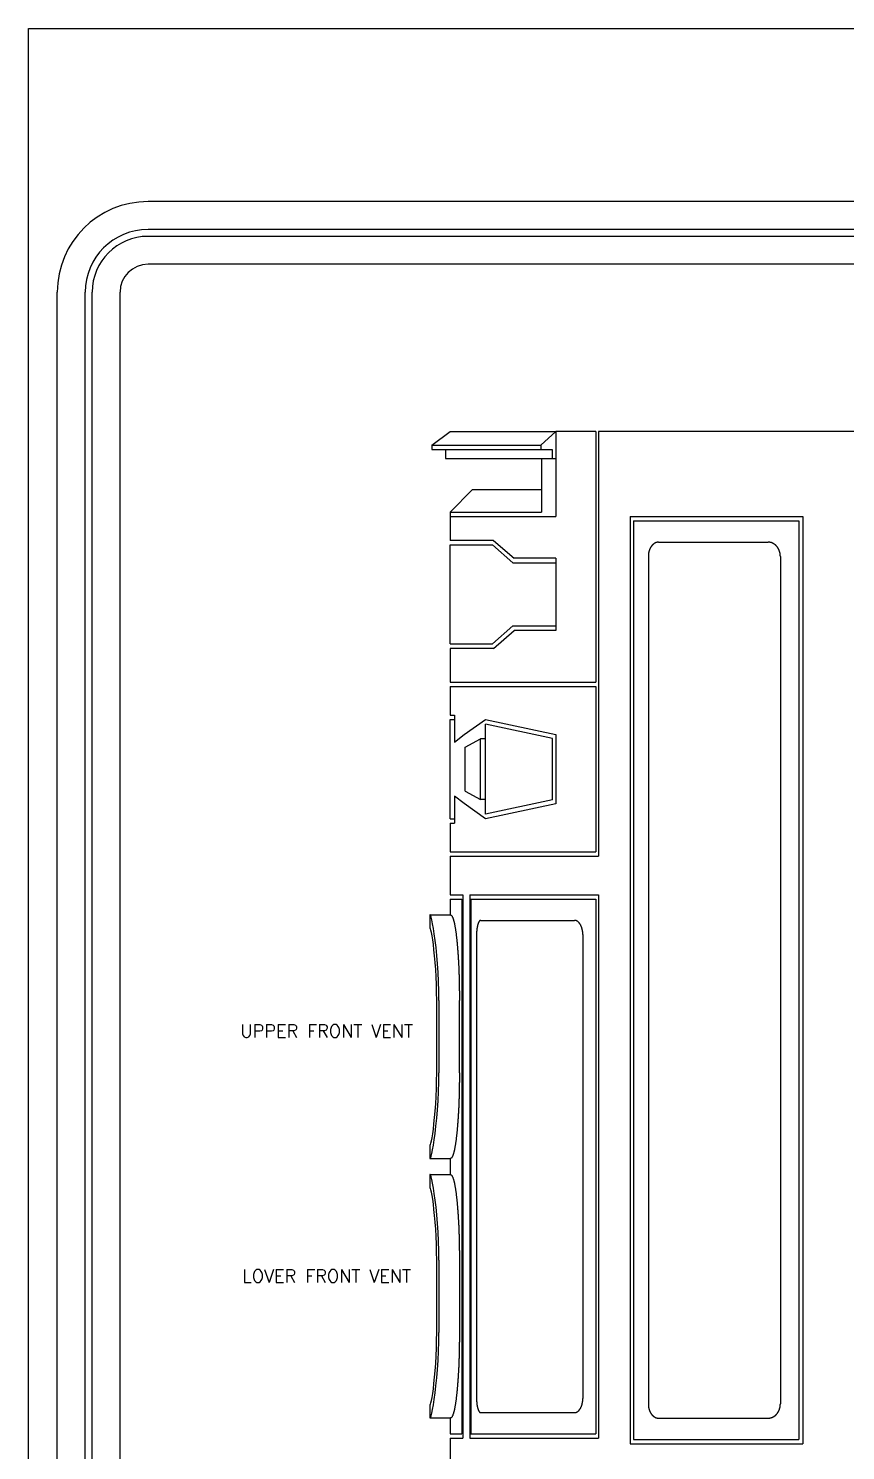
# Model space of a CAD drawing. Extents: x 0 to 54.4, y 0 to 35.2.
# Drawn here: x 0 to 11.33, y 15.48 to 35.2 of the extents above; entities that cross this region are included whole.
import ezdxf
from ezdxf.enums import TextEntityAlignment as Align

# ---------------------------------------------------------------- set-up
doc = ezdxf.new("R2010")
doc.units = 0
doc.layers.get('0').update_dxf_attribs({"linetype": 'CONTINUOUS'})
for name, color, linetype in [('BODY', 7, 'CONTINUOUS'), ('BODY_PANELS', 2, 'CONTINUOUS'), ('FORM', 5, 'CONTINUOUS')]:
    doc.layers.add(name, color=color, linetype=linetype)
doc.styles.get("Standard").update_dxf_attribs({"font": 'simplex.shx'})

msp = doc.modelspace()

# ---------------------------------------------------------------- linework, layer by layer
for p, q in [((0, 0), (0, 35.2)), ((0, 35.2), (54.4, 35.2))]:
    msp.add_line(p, q)
at = {"layer": 'BODY'}
for p, q in [((7.865, 29.612), (7.311, 29.612)), ((7.311, 29.612), (7.311, 28.431)), ((7.865, 29.612), (7.865, 26.136)), ((24.017, 29.612), (7.903, 29.612)), ((7.903, 29.612), (7.903, 23.724)), ((5.843, 28.431), (5.843, 28.102)), ((5.843, 28.431), (7.311, 28.431)), ((8.342, 28.431), (8.342, 15.577)), ((8.342, 28.431), (10.733, 28.431)), ((10.733, 28.431), (10.733, 15.577)), ((6.445, 28.102), (5.843, 28.102)), ((6.445, 28.102), (6.731, 27.853)), ((7.311, 27.853), (6.731, 27.853)), ((7.311, 27.853), (7.311, 26.853)), ((6.445, 26.604), (6.731, 26.853)), ((7.311, 26.853), (6.731, 26.853)), ((6.445, 26.604), (5.843, 26.604)), ((5.843, 26.604), (5.843, 26.136)), ((5.843, 26.136), (7.865, 26.136)), ((5.843, 26.076), (7.865, 26.076)), ((5.843, 26.076), (5.843, 25.679)), ((7.865, 26.076), (7.865, 23.784)), ((5.843, 25.679), (5.905, 25.679)), ((5.905, 25.679), (5.905, 25.303)), ((6.04, 25.408), (6.337, 25.617)), ((6.337, 25.617), (7.311, 25.41)), ((5.905, 25.303), (6.04, 25.408)), ((7.311, 25.41), (7.311, 24.45)), ((5.905, 24.556), (5.905, 24.181)), ((6.04, 24.452), (5.905, 24.556)), ((6.337, 24.242), (6.04, 24.452)), ((7.311, 24.45), (6.337, 24.242)), ((5.843, 24.181), (5.905, 24.181)), ((5.843, 24.181), (5.843, 23.784)), ((5.843, 23.784), (7.865, 23.784)), ((5.843, 23.724), (7.903, 23.724)), ((5.843, 23.724), (5.843, 23.187)), ((5.843, 23.187), (6.021, 23.187)), ((6.021, 23.187), (6.021, 15.653)), ((6.118, 23.187), (7.903, 23.187)), ((6.118, 23.187), (6.118, 15.653)), ((7.903, 23.187), (7.903, 15.653)), ((5.843, 15.653), (6.021, 15.653)), ((5.843, 15.653), (5.843, 15.147)), ((6.118, 15.653), (7.903, 15.653)), ((8.342, 15.577), (10.733, 15.577))]:
    msp.add_line(p, q, dxfattribs=at)
at = {"layer": 'BODY_PANELS'}
for p, q in [((5.593, 29.424), (5.843, 29.612)), ((5.843, 29.612), (7.311, 29.612)), ((7.1, 29.424), (7.309, 29.612)), ((5.593, 29.424), (5.593, 29.362)), ((5.593, 29.424), (7.1, 29.424)), ((7.1, 29.424), (7.1, 29.362)), ((5.593, 29.362), (7.257, 29.362)), ((5.781, 29.362), (5.781, 29.237)), ((5.781, 29.237), (7.309, 29.237)), ((7.112, 29.237), (7.112, 28.493)), ((7.257, 29.362), (7.257, 29.237)), ((7.309, 29.237), (7.309, 28.431)), ((5.843, 28.493), (6.156, 28.806)), ((6.156, 28.806), (7.112, 28.806)), ((5.843, 28.493), (5.843, 28.431)), ((5.843, 28.493), (7.112, 28.493)), ((5.843, 28.431), (7.309, 28.431)), ((8.384, 28.371), (8.384, 15.637)), ((8.384, 28.371), (10.68, 28.371)), ((10.68, 28.371), (10.68, 15.637)), ((5.843, 26.666), (5.843, 28.041)), ((5.843, 28.041), (6.434, 28.041)), ((6.434, 28.041), (6.716, 27.791)), ((8.735, 28.077), (10.251, 28.077)), ((8.592, 27.88), (8.592, 16.128)), ((10.422, 27.88), (10.422, 16.128)), ((6.716, 27.791), (7.311, 27.791)), ((6.434, 26.666), (6.716, 26.916)), ((6.716, 26.916), (7.311, 26.916)), ((5.843, 26.666), (6.434, 26.666)), ((5.843, 24.242), (5.843, 25.617)), ((5.843, 25.617), (5.905, 25.617)), ((6.335, 24.305), (6.335, 25.555)), ((7.262, 25.356), (6.335, 25.555)), ((6.053, 25.233), (6.264, 25.349)), ((6.264, 24.511), (6.264, 25.349)), ((6.335, 25.349), (6.264, 25.349)), ((7.262, 24.504), (7.262, 25.356)), ((6.053, 24.626), (6.053, 25.233)), ((6.053, 24.626), (6.264, 24.511)), ((6.335, 24.511), (6.264, 24.511)), ((7.262, 24.504), (6.335, 24.305)), ((5.843, 24.242), (5.905, 24.242)), ((5.843, 23.127), (5.843, 22.908)), ((5.843, 23.127), (6.009, 23.127)), ((6.009, 23.127), (6.009, 15.713)), ((6.133, 23.127), (6.133, 15.713)), ((6.133, 23.127), (7.866, 23.127)), ((7.866, 23.127), (7.866, 15.713)), ((5.564, 22.908), (5.85, 22.908)), ((5.569, 22.908), (5.564, 22.908)), ((5.564, 22.908), (5.564, 22.72)), ((5.575, 22.9), (5.569, 22.908)), ((5.582, 22.877), (5.575, 22.9)), ((5.591, 22.839), (5.582, 22.877)), ((5.843, 22.908), (5.85, 22.908)), ((5.569, 22.72), (5.564, 22.72)), ((5.574, 22.714), (5.569, 22.72)), ((5.579, 22.695), (5.574, 22.714)), ((5.586, 22.663), (5.579, 22.695)), ((5.602, 22.787), (5.591, 22.839)), ((5.613, 22.722), (5.602, 22.787)), ((5.625, 22.645), (5.613, 22.722)), ((6.269, 22.833), (7.567, 22.833)), ((5.594, 22.62), (5.586, 22.663)), ((5.603, 22.565), (5.594, 22.62)), ((5.612, 22.5), (5.603, 22.565)), ((5.621, 22.425), (5.612, 22.5)), ((5.637, 22.555), (5.625, 22.645)), ((5.649, 22.456), (5.637, 22.555)), ((6.211, 22.636), (6.211, 16.204)), ((7.684, 22.636), (7.684, 16.204)), ((5.63, 22.341), (5.621, 22.425)), ((5.638, 22.25), (5.63, 22.341)), ((5.66, 22.348), (5.649, 22.456)), ((5.669, 22.232), (5.66, 22.348)), ((5.645, 22.152), (5.638, 22.25)), ((5.651, 22.049), (5.645, 22.152)), ((5.677, 22.11), (5.669, 22.232)), ((5.683, 21.983), (5.677, 22.11)), ((5.655, 21.942), (5.651, 22.049)), ((5.658, 21.832), (5.655, 21.942)), ((5.687, 21.852), (5.683, 21.983)), ((5.659, 21.72), (5.658, 21.832)), ((5.659, 20.72), (5.659, 21.72)), ((5.688, 21.72), (5.687, 21.852)), ((5.688, 21.72), (5.688, 20.72)), ((5.973, 20.721), (5.973, 21.72)), ((5.658, 20.61), (5.659, 20.72)), ((5.687, 20.589), (5.688, 20.72)), ((5.655, 20.501), (5.658, 20.61)), ((5.683, 20.459), (5.687, 20.589)), ((5.645, 20.288), (5.651, 20.393)), ((5.651, 20.393), (5.655, 20.501)), ((5.669, 20.206), (5.677, 20.33)), ((5.677, 20.33), (5.683, 20.459)), ((5.63, 20.098), (5.638, 20.189)), ((5.638, 20.189), (5.645, 20.288)), ((5.659, 20.089), (5.669, 20.206)), ((5.603, 19.874), (5.612, 19.938)), ((5.612, 19.938), (5.621, 20.013)), ((5.621, 20.013), (5.63, 20.098)), ((5.637, 19.88), (5.648, 19.98)), ((5.648, 19.98), (5.659, 20.089)), ((5.564, 19.72), (5.564, 19.533)), ((5.564, 19.72), (5.569, 19.72)), ((5.569, 19.72), (5.574, 19.727)), ((5.574, 19.727), (5.579, 19.745)), ((5.579, 19.745), (5.586, 19.776)), ((5.586, 19.776), (5.594, 19.819)), ((5.594, 19.819), (5.603, 19.874)), ((5.613, 19.714), (5.624, 19.791)), ((5.624, 19.791), (5.637, 19.88)), ((5.564, 19.533), (5.85, 19.533)), ((5.564, 19.533), (5.569, 19.533)), ((5.569, 19.533), (5.575, 19.54)), ((5.575, 19.54), (5.582, 19.563)), ((5.582, 19.563), (5.591, 19.599)), ((5.591, 19.599), (5.601, 19.65)), ((5.601, 19.65), (5.613, 19.714)), ((5.843, 19.533), (5.843, 19.308)), ((5.843, 19.533), (5.85, 19.533)), ((5.564, 19.308), (5.85, 19.308)), ((5.569, 19.308), (5.564, 19.308)), ((5.564, 19.308), (5.564, 19.12)), ((5.575, 19.3), (5.569, 19.308)), ((5.582, 19.277), (5.575, 19.3)), ((5.591, 19.239), (5.582, 19.277)), ((5.602, 19.187), (5.591, 19.239)), ((5.613, 19.122), (5.602, 19.187)), ((5.843, 19.308), (5.85, 19.308)), ((5.569, 19.12), (5.564, 19.12)), ((5.574, 19.114), (5.569, 19.12)), ((5.579, 19.095), (5.574, 19.114)), ((5.586, 19.063), (5.579, 19.095)), ((5.594, 19.02), (5.586, 19.063)), ((5.603, 18.965), (5.594, 19.02)), ((5.612, 18.9), (5.603, 18.965)), ((5.625, 19.045), (5.613, 19.122)), ((5.637, 18.955), (5.625, 19.045)), ((5.649, 18.856), (5.637, 18.955)), ((5.621, 18.825), (5.612, 18.9)), ((5.63, 18.741), (5.621, 18.825)), ((5.638, 18.65), (5.63, 18.741)), ((5.66, 18.748), (5.649, 18.856)), ((5.669, 18.632), (5.66, 18.748)), ((5.645, 18.552), (5.638, 18.65)), ((5.651, 18.449), (5.645, 18.552)), ((5.677, 18.51), (5.669, 18.632)), ((5.655, 18.342), (5.651, 18.449)), ((5.658, 18.232), (5.655, 18.342)), ((5.683, 18.383), (5.677, 18.51)), ((5.687, 18.252), (5.683, 18.383)), ((5.659, 18.12), (5.658, 18.232)), ((5.688, 18.12), (5.687, 18.252)), ((5.659, 17.12), (5.659, 18.12)), ((5.688, 18.12), (5.688, 17.12)), ((5.973, 18.12), (5.973, 17.121)), ((5.655, 16.901), (5.658, 17.01)), ((5.658, 17.01), (5.659, 17.12)), ((5.683, 16.859), (5.687, 16.989)), ((5.687, 16.989), (5.688, 17.12)), ((5.645, 16.688), (5.651, 16.793)), ((5.651, 16.793), (5.655, 16.901)), ((5.677, 16.73), (5.683, 16.859)), ((5.63, 16.498), (5.638, 16.589)), ((5.638, 16.589), (5.645, 16.688)), ((5.659, 16.489), (5.669, 16.606)), ((5.669, 16.606), (5.677, 16.73)), ((5.612, 16.338), (5.621, 16.413)), ((5.621, 16.413), (5.63, 16.498)), ((5.637, 16.28), (5.648, 16.38)), ((5.648, 16.38), (5.659, 16.489)), ((5.579, 16.145), (5.586, 16.176)), ((5.586, 16.176), (5.594, 16.219)), ((5.594, 16.219), (5.603, 16.274)), ((5.603, 16.274), (5.612, 16.338)), ((5.613, 16.114), (5.624, 16.191)), ((5.624, 16.191), (5.637, 16.28)), ((5.564, 16.12), (5.564, 15.933)), ((5.564, 16.12), (5.569, 16.12)), ((5.569, 16.12), (5.574, 16.127)), ((5.574, 16.127), (5.579, 16.145)), ((5.582, 15.963), (5.591, 15.999)), ((5.591, 15.999), (5.601, 16.05)), ((5.601, 16.05), (5.613, 16.114)), ((6.269, 16.007), (7.567, 16.007)), ((5.564, 15.933), (5.85, 15.933)), ((5.564, 15.933), (5.569, 15.933)), ((5.569, 15.933), (5.575, 15.94)), ((5.575, 15.94), (5.582, 15.963)), ((5.843, 15.933), (5.843, 15.713)), ((5.843, 15.933), (5.85, 15.933)), ((8.735, 15.931), (10.251, 15.931)), ((5.843, 15.713), (6.009, 15.713)), ((6.133, 15.713), (7.866, 15.713)), ((8.384, 15.637), (10.68, 15.637))]:
    msp.add_line(p, q, dxfattribs=at)
for points in [[(8.735, 28.077, 0), (8.733, 28.077, 0), (8.731, 28.077, 0), (8.729, 28.076, 0), (8.728, 28.076, 0), (8.726, 28.076, 0), (8.724, 28.076, 0), (8.722, 28.076, 0), (8.721, 28.076, 0), (8.719, 28.076, 0), (8.717, 28.075, 0), (8.715, 28.075, 0), (8.714, 28.075, 0), (8.712, 28.074, 0), (8.71, 28.074, 0), (8.708, 28.073, 0), (8.707, 28.073, 0), (8.705, 28.072, 0), (8.703, 28.072, 0), (8.702, 28.071, 0), (8.7, 28.071, 0), (8.698, 28.07, 0), (8.697, 28.07, 0), (8.695, 28.069, 0), (8.693, 28.068, 0), (8.691, 28.067, 0), (8.69, 28.067, 0), (8.688, 28.066, 0), (8.686, 28.065, 0), (8.685, 28.064, 0), (8.683, 28.064, 0), (8.682, 28.063, 0), (8.68, 28.062, 0), (8.678, 28.061, 0), (8.677, 28.06, 0), (8.675, 28.059, 0), (8.674, 28.058, 0), (8.672, 28.057, 0), (8.67, 28.056, 0), (8.669, 28.055, 0), (8.667, 28.053, 0), (8.666, 28.052, 0), (8.664, 28.051, 0), (8.663, 28.05, 0), (8.661, 28.049, 0), (8.66, 28.047, 0), (8.658, 28.046, 0), (8.657, 28.045, 0), (8.655, 28.044, 0), (8.654, 28.042, 0), (8.652, 28.041, 0), (8.651, 28.039, 0), (8.649, 28.038, 0), (8.648, 28.036, 0), (8.647, 28.035, 0), (8.645, 28.034, 0), (8.644, 28.032, 0), (8.643, 28.03, 0), (8.641, 28.029, 0), (8.64, 28.027, 0), (8.639, 28.026, 0), (8.637, 28.024, 0), (8.636, 28.022, 0), (8.635, 28.021, 0), (8.634, 28.019, 0), (8.632, 28.017, 0), (8.631, 28.015, 0), (8.63, 28.014, 0), (8.629, 28.012, 0), (8.628, 28.01, 0), (8.626, 28.008, 0), (8.625, 28.006, 0), (8.624, 28.005, 0), (8.623, 28.003, 0), (8.622, 28.001, 0), (8.621, 27.999, 0), (8.62, 27.997, 0), (8.619, 27.995, 0), (8.618, 27.993, 0), (8.617, 27.991, 0), (8.616, 27.989, 0), (8.615, 27.987, 0), (8.614, 27.985, 0), (8.613, 27.983, 0), (8.612, 27.981, 0), (8.611, 27.979, 0), (8.61, 27.977, 0), (8.609, 27.975, 0), (8.609, 27.973, 0), (8.608, 27.97, 0), (8.607, 27.968, 0), (8.606, 27.966, 0), (8.605, 27.964, 0), (8.605, 27.962, 0), (8.604, 27.959, 0), (8.603, 27.957, 0), (8.603, 27.955, 0), (8.602, 27.953, 0), (8.601, 27.951, 0), (8.601, 27.948, 0), (8.6, 27.946, 0), (8.599, 27.944, 0), (8.599, 27.942, 0), (8.598, 27.939, 0), (8.598, 27.937, 0), (8.597, 27.934, 0), (8.597, 27.932, 0), (8.596, 27.93, 0), (8.596, 27.927, 0), (8.596, 27.925, 0), (8.595, 27.923, 0), (8.595, 27.921, 0), (8.594, 27.918, 0), (8.594, 27.916, 0), (8.594, 27.913, 0), (8.594, 27.911, 0), (8.593, 27.909, 0), (8.593, 27.906, 0), (8.593, 27.904, 0), (8.593, 27.901, 0), (8.592, 27.899, 0), (8.592, 27.897, 0), (8.592, 27.894, 0), (8.592, 27.892, 0), (8.592, 27.889, 0), (8.592, 27.887, 0), (8.592, 27.884, 0), (8.592, 27.882, 0), (8.592, 27.88, 0)], [(10.422, 27.88, 0), (10.422, 27.882, 0), (10.422, 27.884, 0), (10.421, 27.887, 0), (10.421, 27.889, 0), (10.421, 27.892, 0), (10.421, 27.894, 0), (10.421, 27.897, 0), (10.421, 27.899, 0), (10.421, 27.901, 0), (10.42, 27.904, 0), (10.42, 27.906, 0), (10.42, 27.909, 0), (10.419, 27.911, 0), (10.419, 27.913, 0), (10.419, 27.916, 0), (10.418, 27.918, 0), (10.418, 27.921, 0), (10.418, 27.923, 0), (10.417, 27.925, 0), (10.416, 27.927, 0), (10.416, 27.93, 0), (10.415, 27.932, 0), (10.415, 27.934, 0), (10.414, 27.937, 0), (10.414, 27.939, 0), (10.413, 27.942, 0), (10.412, 27.944, 0), (10.412, 27.946, 0), (10.411, 27.948, 0), (10.41, 27.951, 0), (10.409, 27.953, 0), (10.409, 27.955, 0), (10.408, 27.957, 0), (10.407, 27.959, 0), (10.406, 27.962, 0), (10.405, 27.964, 0), (10.404, 27.966, 0), (10.403, 27.968, 0), (10.402, 27.97, 0), (10.402, 27.973, 0), (10.4, 27.975, 0), (10.399, 27.977, 0), (10.398, 27.979, 0), (10.397, 27.981, 0), (10.396, 27.983, 0), (10.395, 27.985, 0), (10.394, 27.987, 0), (10.393, 27.989, 0), (10.392, 27.991, 0), (10.39, 27.993, 0), (10.389, 27.995, 0), (10.388, 27.997, 0), (10.387, 27.999, 0), (10.386, 28.001, 0), (10.384, 28.003, 0), (10.383, 28.005, 0), (10.382, 28.006, 0), (10.38, 28.008, 0), (10.379, 28.01, 0), (10.377, 28.012, 0), (10.376, 28.014, 0), (10.375, 28.015, 0), (10.373, 28.017, 0), (10.372, 28.019, 0), (10.37, 28.021, 0), (10.369, 28.022, 0), (10.367, 28.024, 0), (10.366, 28.026, 0), (10.364, 28.027, 0), (10.363, 28.029, 0), (10.361, 28.03, 0), (10.359, 28.032, 0), (10.358, 28.034, 0), (10.356, 28.035, 0), (10.354, 28.036, 0), (10.353, 28.038, 0), (10.351, 28.039, 0), (10.349, 28.041, 0), (10.348, 28.042, 0), (10.346, 28.044, 0), (10.344, 28.045, 0), (10.342, 28.046, 0), (10.341, 28.047, 0), (10.339, 28.049, 0), (10.337, 28.05, 0), (10.335, 28.051, 0), (10.333, 28.052, 0), (10.332, 28.053, 0), (10.33, 28.055, 0), (10.328, 28.056, 0), (10.326, 28.057, 0), (10.324, 28.058, 0), (10.322, 28.059, 0), (10.32, 28.06, 0), (10.318, 28.061, 0), (10.316, 28.062, 0), (10.315, 28.063, 0), (10.313, 28.064, 0), (10.311, 28.064, 0), (10.309, 28.065, 0), (10.307, 28.066, 0), (10.305, 28.067, 0), (10.303, 28.067, 0), (10.301, 28.068, 0), (10.299, 28.069, 0), (10.297, 28.07, 0), (10.295, 28.07, 0), (10.293, 28.071, 0), (10.291, 28.071, 0), (10.289, 28.072, 0), (10.287, 28.072, 0), (10.284, 28.073, 0), (10.282, 28.073, 0), (10.28, 28.074, 0), (10.278, 28.074, 0), (10.276, 28.075, 0), (10.274, 28.075, 0), (10.272, 28.075, 0), (10.27, 28.076, 0), (10.268, 28.076, 0), (10.266, 28.076, 0), (10.264, 28.076, 0), (10.262, 28.076, 0), (10.26, 28.076, 0), (10.258, 28.076, 0), (10.255, 28.077, 0), (10.253, 28.077, 0), (10.251, 28.077, 0)], [(5.85, 22.908, 0), (5.851, 22.908, 0), (5.853, 22.907, 0), (5.854, 22.907, 0), (5.856, 22.906, 0), (5.857, 22.905, 0), (5.859, 22.904, 0), (5.861, 22.903, 0), (5.862, 22.902, 0), (5.864, 22.9, 0), (5.865, 22.899, 0), (5.867, 22.897, 0), (5.868, 22.895, 0), (5.87, 22.893, 0), (5.871, 22.89, 0), (5.873, 22.888, 0), (5.874, 22.885, 0), (5.875, 22.882, 0), (5.877, 22.879, 0), (5.878, 22.875, 0), (5.88, 22.872, 0), (5.881, 22.868, 0), (5.883, 22.865, 0), (5.884, 22.861, 0), (5.886, 22.857, 0), (5.887, 22.852, 0), (5.889, 22.848, 0), (5.89, 22.843, 0), (5.891, 22.838, 0), (5.893, 22.833, 0), (5.894, 22.828, 0), (5.896, 22.823, 0), (5.897, 22.817, 0), (5.899, 22.812, 0), (5.9, 22.806, 0), (5.901, 22.8, 0), (5.903, 22.794, 0), (5.904, 22.787, 0), (5.905, 22.781, 0), (5.907, 22.774, 0), (5.908, 22.767, 0), (5.909, 22.76, 0), (5.911, 22.753, 0), (5.912, 22.746, 0), (5.913, 22.739, 0), (5.915, 22.731, 0), (5.916, 22.723, 0), (5.917, 22.715, 0), (5.918, 22.707, 0), (5.92, 22.699, 0), (5.921, 22.691, 0), (5.922, 22.683, 0), (5.923, 22.674, 0), (5.925, 22.665, 0), (5.926, 22.656, 0), (5.927, 22.647, 0), (5.928, 22.638, 0), (5.929, 22.629, 0), (5.93, 22.619, 0), (5.932, 22.61, 0), (5.933, 22.6, 0), (5.934, 22.59, 0), (5.935, 22.58, 0), (5.936, 22.57, 0), (5.937, 22.56, 0), (5.938, 22.549, 0), (5.939, 22.539, 0), (5.94, 22.528, 0), (5.941, 22.517, 0), (5.942, 22.507, 0), (5.943, 22.496, 0), (5.944, 22.485, 0), (5.945, 22.473, 0), (5.946, 22.462, 0), (5.947, 22.451, 0), (5.948, 22.439, 0), (5.949, 22.427, 0), (5.95, 22.416, 0), (5.951, 22.404, 0), (5.952, 22.392, 0), (5.952, 22.38, 0), (5.953, 22.367, 0), (5.954, 22.355, 0), (5.955, 22.343, 0), (5.956, 22.33, 0), (5.956, 22.318, 0), (5.957, 22.305, 0), (5.958, 22.293, 0), (5.959, 22.28, 0), (5.959, 22.267, 0), (5.96, 22.254, 0), (5.961, 22.241, 0), (5.961, 22.228, 0), (5.962, 22.214, 0), (5.963, 22.201, 0), (5.963, 22.188, 0), (5.964, 22.174, 0), (5.964, 22.161, 0), (5.965, 22.147, 0), (5.966, 22.134, 0), (5.966, 22.12, 0), (5.967, 22.106, 0), (5.967, 22.092, 0), (5.968, 22.078, 0), (5.968, 22.064, 0), (5.968, 22.05, 0), (5.969, 22.037, 0), (5.969, 22.022, 0), (5.97, 22.008, 0), (5.97, 21.994, 0), (5.97, 21.98, 0), (5.971, 21.966, 0), (5.971, 21.951, 0), (5.971, 21.937, 0), (5.971, 21.923, 0), (5.972, 21.908, 0), (5.972, 21.894, 0), (5.972, 21.88, 0), (5.972, 21.865, 0), (5.973, 21.851, 0), (5.973, 21.836, 0), (5.973, 21.822, 0), (5.973, 21.807, 0), (5.973, 21.793, 0), (5.973, 21.778, 0), (5.973, 21.763, 0), (5.973, 21.749, 0), (5.973, 21.734, 0), (5.973, 21.72, 0)], [(6.269, 22.833, 0), (6.268, 22.833, 0), (6.267, 22.833, 0), (6.267, 22.832, 0), (6.266, 22.832, 0), (6.265, 22.832, 0), (6.264, 22.832, 0), (6.264, 22.832, 0), (6.263, 22.832, 0), (6.262, 22.831, 0), (6.262, 22.831, 0), (6.261, 22.831, 0), (6.26, 22.831, 0), (6.26, 22.83, 0), (6.259, 22.83, 0), (6.258, 22.829, 0), (6.257, 22.829, 0), (6.257, 22.828, 0), (6.256, 22.828, 0), (6.255, 22.827, 0), (6.255, 22.827, 0), (6.254, 22.826, 0), (6.253, 22.826, 0), (6.253, 22.825, 0), (6.252, 22.824, 0), (6.251, 22.823, 0), (6.251, 22.823, 0), (6.25, 22.822, 0), (6.249, 22.821, 0), (6.249, 22.82, 0), (6.248, 22.82, 0), (6.247, 22.819, 0), (6.247, 22.818, 0), (6.246, 22.817, 0), (6.245, 22.816, 0), (6.245, 22.815, 0), (6.244, 22.814, 0), (6.243, 22.813, 0), (6.243, 22.812, 0), (6.242, 22.811, 0), (6.242, 22.809, 0), (6.241, 22.808, 0), (6.24, 22.807, 0), (6.24, 22.806, 0), (6.239, 22.805, 0), (6.238, 22.803, 0), (6.238, 22.802, 0), (6.237, 22.801, 0), (6.237, 22.799, 0), (6.236, 22.798, 0), (6.236, 22.797, 0), (6.235, 22.795, 0), (6.234, 22.794, 0), (6.234, 22.792, 0), (6.233, 22.791, 0), (6.233, 22.79, 0), (6.232, 22.788, 0), (6.232, 22.786, 0), (6.231, 22.785, 0), (6.231, 22.783, 0), (6.23, 22.782, 0), (6.229, 22.78, 0), (6.229, 22.778, 0), (6.228, 22.777, 0), (6.228, 22.775, 0), (6.227, 22.773, 0), (6.227, 22.771, 0), (6.226, 22.77, 0), (6.226, 22.768, 0), (6.226, 22.766, 0), (6.225, 22.764, 0), (6.225, 22.762, 0), (6.224, 22.761, 0), (6.224, 22.759, 0), (6.223, 22.757, 0), (6.223, 22.755, 0), (6.222, 22.753, 0), (6.222, 22.751, 0), (6.222, 22.749, 0), (6.221, 22.747, 0), (6.221, 22.745, 0), (6.22, 22.743, 0), (6.22, 22.741, 0), (6.22, 22.739, 0), (6.219, 22.737, 0), (6.219, 22.735, 0), (6.219, 22.733, 0), (6.218, 22.731, 0), (6.218, 22.729, 0), (6.218, 22.726, 0), (6.217, 22.724, 0), (6.217, 22.722, 0), (6.217, 22.72, 0), (6.216, 22.718, 0), (6.216, 22.715, 0), (6.216, 22.713, 0), (6.215, 22.711, 0), (6.215, 22.709, 0), (6.215, 22.707, 0), (6.215, 22.704, 0), (6.214, 22.702, 0), (6.214, 22.7, 0), (6.214, 22.698, 0), (6.214, 22.695, 0), (6.214, 22.693, 0), (6.213, 22.691, 0), (6.213, 22.688, 0), (6.213, 22.686, 0), (6.213, 22.683, 0), (6.213, 22.681, 0), (6.212, 22.679, 0), (6.212, 22.677, 0), (6.212, 22.674, 0), (6.212, 22.672, 0), (6.212, 22.669, 0), (6.212, 22.667, 0), (6.212, 22.665, 0), (6.212, 22.662, 0), (6.211, 22.66, 0), (6.211, 22.657, 0), (6.211, 22.655, 0), (6.211, 22.653, 0), (6.211, 22.65, 0), (6.211, 22.648, 0), (6.211, 22.645, 0), (6.211, 22.643, 0), (6.211, 22.64, 0), (6.211, 22.638, 0), (6.211, 22.636, 0)], [(7.684, 22.636, 0), (7.684, 22.638, 0), (7.684, 22.64, 0), (7.684, 22.643, 0), (7.684, 22.645, 0), (7.684, 22.648, 0), (7.684, 22.65, 0), (7.684, 22.653, 0), (7.684, 22.655, 0), (7.683, 22.657, 0), (7.683, 22.66, 0), (7.683, 22.662, 0), (7.683, 22.665, 0), (7.683, 22.667, 0), (7.682, 22.669, 0), (7.682, 22.672, 0), (7.682, 22.674, 0), (7.682, 22.677, 0), (7.681, 22.679, 0), (7.681, 22.681, 0), (7.681, 22.683, 0), (7.68, 22.686, 0), (7.68, 22.688, 0), (7.679, 22.691, 0), (7.679, 22.693, 0), (7.679, 22.695, 0), (7.678, 22.698, 0), (7.678, 22.7, 0), (7.677, 22.702, 0), (7.677, 22.704, 0), (7.676, 22.707, 0), (7.676, 22.709, 0), (7.675, 22.711, 0), (7.675, 22.713, 0), (7.674, 22.715, 0), (7.673, 22.718, 0), (7.673, 22.72, 0), (7.672, 22.722, 0), (7.672, 22.724, 0), (7.671, 22.726, 0), (7.67, 22.729, 0), (7.67, 22.731, 0), (7.669, 22.733, 0), (7.668, 22.735, 0), (7.667, 22.737, 0), (7.667, 22.739, 0), (7.666, 22.741, 0), (7.665, 22.743, 0), (7.664, 22.745, 0), (7.664, 22.747, 0), (7.663, 22.749, 0), (7.662, 22.751, 0), (7.661, 22.753, 0), (7.66, 22.755, 0), (7.659, 22.757, 0), (7.658, 22.759, 0), (7.657, 22.761, 0), (7.657, 22.762, 0), (7.656, 22.764, 0), (7.655, 22.766, 0), (7.654, 22.768, 0), (7.653, 22.77, 0), (7.652, 22.771, 0), (7.651, 22.773, 0), (7.65, 22.775, 0), (7.649, 22.777, 0), (7.648, 22.778, 0), (7.647, 22.78, 0), (7.646, 22.782, 0), (7.644, 22.783, 0), (7.643, 22.785, 0), (7.642, 22.786, 0), (7.641, 22.788, 0), (7.64, 22.79, 0), (7.639, 22.791, 0), (7.638, 22.792, 0), (7.637, 22.794, 0), (7.635, 22.795, 0), (7.634, 22.797, 0), (7.633, 22.798, 0), (7.632, 22.799, 0), (7.631, 22.801, 0), (7.63, 22.802, 0), (7.628, 22.803, 0), (7.627, 22.805, 0), (7.626, 22.806, 0), (7.625, 22.807, 0), (7.623, 22.808, 0), (7.622, 22.809, 0), (7.621, 22.811, 0), (7.619, 22.812, 0), (7.618, 22.813, 0), (7.617, 22.814, 0), (7.616, 22.815, 0), (7.614, 22.816, 0), (7.613, 22.817, 0), (7.612, 22.818, 0), (7.61, 22.819, 0), (7.609, 22.82, 0), (7.608, 22.82, 0), (7.606, 22.821, 0), (7.605, 22.822, 0), (7.604, 22.823, 0), (7.602, 22.823, 0), (7.601, 22.824, 0), (7.599, 22.825, 0), (7.598, 22.826, 0), (7.597, 22.826, 0), (7.595, 22.827, 0), (7.594, 22.827, 0), (7.592, 22.828, 0), (7.591, 22.828, 0), (7.59, 22.829, 0), (7.588, 22.829, 0), (7.587, 22.83, 0), (7.585, 22.83, 0), (7.584, 22.831, 0), (7.582, 22.831, 0), (7.581, 22.831, 0), (7.58, 22.831, 0), (7.578, 22.832, 0), (7.577, 22.832, 0), (7.575, 22.832, 0), (7.574, 22.832, 0), (7.572, 22.832, 0), (7.571, 22.832, 0), (7.57, 22.833, 0), (7.568, 22.833, 0), (7.567, 22.833, 0)], [(5.973, 20.721, 0), (5.973, 20.706, 0), (5.973, 20.692, 0), (5.973, 20.677, 0), (5.973, 20.662, 0), (5.973, 20.648, 0), (5.973, 20.633, 0), (5.973, 20.619, 0), (5.973, 20.604, 0), (5.973, 20.59, 0), (5.972, 20.575, 0), (5.972, 20.561, 0), (5.972, 20.546, 0), (5.972, 20.532, 0), (5.971, 20.518, 0), (5.971, 20.503, 0), (5.971, 20.489, 0), (5.971, 20.475, 0), (5.97, 20.46, 0), (5.97, 20.446, 0), (5.97, 20.432, 0), (5.969, 20.418, 0), (5.969, 20.404, 0), (5.968, 20.39, 0), (5.968, 20.376, 0), (5.968, 20.362, 0), (5.967, 20.348, 0), (5.967, 20.334, 0), (5.966, 20.32, 0), (5.966, 20.307, 0), (5.965, 20.293, 0), (5.964, 20.279, 0), (5.964, 20.266, 0), (5.963, 20.253, 0), (5.963, 20.239, 0), (5.962, 20.226, 0), (5.961, 20.213, 0), (5.961, 20.2, 0), (5.96, 20.186, 0), (5.959, 20.174, 0), (5.959, 20.161, 0), (5.958, 20.148, 0), (5.957, 20.135, 0), (5.956, 20.122, 0), (5.956, 20.11, 0), (5.955, 20.097, 0), (5.954, 20.085, 0), (5.953, 20.073, 0), (5.952, 20.061, 0), (5.952, 20.049, 0), (5.951, 20.037, 0), (5.95, 20.025, 0), (5.949, 20.013, 0), (5.948, 20.001, 0), (5.947, 19.99, 0), (5.946, 19.978, 0), (5.945, 19.967, 0), (5.944, 19.956, 0), (5.943, 19.945, 0), (5.942, 19.934, 0), (5.941, 19.923, 0), (5.94, 19.912, 0), (5.939, 19.901, 0), (5.938, 19.891, 0), (5.937, 19.881, 0), (5.936, 19.87, 0), (5.935, 19.86, 0), (5.934, 19.85, 0), (5.933, 19.84, 0), (5.932, 19.831, 0), (5.93, 19.821, 0), (5.929, 19.812, 0), (5.928, 19.802, 0), (5.927, 19.793, 0), (5.926, 19.784, 0), (5.925, 19.775, 0), (5.923, 19.766, 0), (5.922, 19.758, 0), (5.921, 19.749, 0), (5.92, 19.741, 0), (5.918, 19.733, 0), (5.917, 19.725, 0), (5.916, 19.717, 0), (5.915, 19.709, 0), (5.913, 19.702, 0), (5.912, 19.694, 0), (5.911, 19.687, 0), (5.909, 19.68, 0), (5.908, 19.673, 0), (5.907, 19.666, 0), (5.905, 19.66, 0), (5.904, 19.653, 0), (5.903, 19.647, 0), (5.901, 19.641, 0), (5.9, 19.635, 0), (5.899, 19.629, 0), (5.897, 19.623, 0), (5.896, 19.618, 0), (5.894, 19.612, 0), (5.893, 19.607, 0), (5.891, 19.602, 0), (5.89, 19.597, 0), (5.889, 19.593, 0), (5.887, 19.588, 0), (5.886, 19.584, 0), (5.884, 19.58, 0), (5.883, 19.576, 0), (5.881, 19.572, 0), (5.88, 19.568, 0), (5.878, 19.565, 0), (5.877, 19.561, 0), (5.875, 19.558, 0), (5.874, 19.555, 0), (5.873, 19.553, 0), (5.871, 19.55, 0), (5.87, 19.548, 0), (5.868, 19.546, 0), (5.867, 19.544, 0), (5.865, 19.542, 0), (5.864, 19.54, 0), (5.862, 19.538, 0), (5.861, 19.537, 0), (5.859, 19.536, 0), (5.857, 19.535, 0), (5.856, 19.534, 0), (5.854, 19.534, 0), (5.853, 19.533, 0), (5.851, 19.533, 0), (5.85, 19.533, 0)], [(5.85, 19.308, 0), (5.851, 19.308, 0), (5.853, 19.307, 0), (5.854, 19.307, 0), (5.856, 19.306, 0), (5.857, 19.305, 0), (5.859, 19.304, 0), (5.861, 19.303, 0), (5.862, 19.302, 0), (5.864, 19.3, 0), (5.865, 19.299, 0), (5.867, 19.297, 0), (5.868, 19.295, 0), (5.87, 19.293, 0), (5.871, 19.29, 0), (5.873, 19.288, 0), (5.874, 19.285, 0), (5.875, 19.282, 0), (5.877, 19.279, 0), (5.878, 19.276, 0), (5.88, 19.272, 0), (5.881, 19.268, 0), (5.883, 19.265, 0), (5.884, 19.261, 0), (5.886, 19.256, 0), (5.887, 19.252, 0), (5.889, 19.248, 0), (5.89, 19.243, 0), (5.891, 19.238, 0), (5.893, 19.233, 0), (5.894, 19.228, 0), (5.896, 19.223, 0), (5.897, 19.217, 0), (5.899, 19.212, 0), (5.9, 19.206, 0), (5.901, 19.2, 0), (5.903, 19.194, 0), (5.904, 19.187, 0), (5.905, 19.181, 0), (5.907, 19.174, 0), (5.908, 19.167, 0), (5.909, 19.16, 0), (5.911, 19.153, 0), (5.912, 19.146, 0), (5.913, 19.139, 0), (5.915, 19.131, 0), (5.916, 19.123, 0), (5.917, 19.116, 0), (5.918, 19.107, 0), (5.92, 19.099, 0), (5.921, 19.091, 0), (5.922, 19.082, 0), (5.923, 19.074, 0), (5.925, 19.065, 0), (5.926, 19.056, 0), (5.927, 19.047, 0), (5.928, 19.038, 0), (5.929, 19.029, 0), (5.93, 19.019, 0), (5.932, 19.01, 0), (5.933, 19, 0), (5.934, 18.99, 0), (5.935, 18.98, 0), (5.936, 18.97, 0), (5.937, 18.96, 0), (5.938, 18.949, 0), (5.939, 18.939, 0), (5.94, 18.928, 0), (5.941, 18.918, 0), (5.942, 18.907, 0), (5.943, 18.896, 0), (5.944, 18.884, 0), (5.945, 18.873, 0), (5.946, 18.862, 0), (5.947, 18.851, 0), (5.948, 18.839, 0), (5.949, 18.827, 0), (5.95, 18.816, 0), (5.951, 18.804, 0), (5.952, 18.792, 0), (5.952, 18.78, 0), (5.953, 18.767, 0), (5.954, 18.755, 0), (5.955, 18.743, 0), (5.956, 18.73, 0), (5.956, 18.718, 0), (5.957, 18.705, 0), (5.958, 18.692, 0), (5.959, 18.68, 0), (5.959, 18.667, 0), (5.96, 18.654, 0), (5.961, 18.641, 0), (5.961, 18.628, 0), (5.962, 18.614, 0), (5.963, 18.601, 0), (5.963, 18.588, 0), (5.964, 18.574, 0), (5.964, 18.561, 0), (5.965, 18.547, 0), (5.966, 18.534, 0), (5.966, 18.52, 0), (5.967, 18.506, 0), (5.967, 18.492, 0), (5.968, 18.478, 0), (5.968, 18.465, 0), (5.968, 18.451, 0), (5.969, 18.436, 0), (5.969, 18.422, 0), (5.97, 18.408, 0), (5.97, 18.394, 0), (5.97, 18.38, 0), (5.971, 18.366, 0), (5.971, 18.351, 0), (5.971, 18.337, 0), (5.971, 18.323, 0), (5.972, 18.308, 0), (5.972, 18.294, 0), (5.972, 18.279, 0), (5.972, 18.265, 0), (5.973, 18.251, 0), (5.973, 18.236, 0), (5.973, 18.222, 0), (5.973, 18.207, 0), (5.973, 18.192, 0), (5.973, 18.178, 0), (5.973, 18.163, 0), (5.973, 18.149, 0), (5.973, 18.134, 0), (5.973, 18.12, 0)], [(5.973, 17.121, 0), (5.973, 17.106, 0), (5.973, 17.091, 0), (5.973, 17.077, 0), (5.973, 17.062, 0), (5.973, 17.048, 0), (5.973, 17.033, 0), (5.973, 17.019, 0), (5.973, 17.004, 0), (5.973, 16.99, 0), (5.972, 16.975, 0), (5.972, 16.961, 0), (5.972, 16.946, 0), (5.972, 16.932, 0), (5.971, 16.918, 0), (5.971, 16.903, 0), (5.971, 16.889, 0), (5.971, 16.875, 0), (5.97, 16.86, 0), (5.97, 16.846, 0), (5.97, 16.832, 0), (5.969, 16.818, 0), (5.969, 16.804, 0), (5.968, 16.79, 0), (5.968, 16.776, 0), (5.968, 16.762, 0), (5.967, 16.748, 0), (5.967, 16.734, 0), (5.966, 16.72, 0), (5.966, 16.707, 0), (5.965, 16.693, 0), (5.964, 16.68, 0), (5.964, 16.666, 0), (5.963, 16.653, 0), (5.963, 16.639, 0), (5.962, 16.626, 0), (5.961, 16.613, 0), (5.961, 16.6, 0), (5.96, 16.587, 0), (5.959, 16.573, 0), (5.959, 16.561, 0), (5.958, 16.548, 0), (5.957, 16.535, 0), (5.956, 16.523, 0), (5.956, 16.51, 0), (5.955, 16.497, 0), (5.954, 16.485, 0), (5.953, 16.473, 0), (5.952, 16.461, 0), (5.952, 16.449, 0), (5.951, 16.437, 0), (5.95, 16.425, 0), (5.949, 16.413, 0), (5.948, 16.401, 0), (5.947, 16.39, 0), (5.946, 16.378, 0), (5.945, 16.367, 0), (5.944, 16.356, 0), (5.943, 16.345, 0), (5.942, 16.334, 0), (5.941, 16.323, 0), (5.94, 16.312, 0), (5.939, 16.302, 0), (5.938, 16.291, 0), (5.937, 16.281, 0), (5.936, 16.27, 0), (5.935, 16.26, 0), (5.934, 16.25, 0), (5.933, 16.24, 0), (5.932, 16.231, 0), (5.93, 16.221, 0), (5.929, 16.212, 0), (5.928, 16.202, 0), (5.927, 16.193, 0), (5.926, 16.184, 0), (5.925, 16.175, 0), (5.923, 16.166, 0), (5.922, 16.158, 0), (5.921, 16.149, 0), (5.92, 16.141, 0), (5.918, 16.133, 0), (5.917, 16.125, 0), (5.916, 16.117, 0), (5.915, 16.109, 0), (5.913, 16.102, 0), (5.912, 16.094, 0), (5.911, 16.087, 0), (5.909, 16.08, 0), (5.908, 16.073, 0), (5.907, 16.066, 0), (5.905, 16.059, 0), (5.904, 16.053, 0), (5.903, 16.047, 0), (5.901, 16.041, 0), (5.9, 16.035, 0), (5.899, 16.029, 0), (5.897, 16.023, 0), (5.896, 16.018, 0), (5.894, 16.012, 0), (5.893, 16.007, 0), (5.891, 16.002, 0), (5.89, 15.997, 0), (5.889, 15.993, 0), (5.887, 15.988, 0), (5.886, 15.984, 0), (5.884, 15.98, 0), (5.883, 15.976, 0), (5.881, 15.972, 0), (5.88, 15.968, 0), (5.878, 15.965, 0), (5.877, 15.961, 0), (5.875, 15.958, 0), (5.874, 15.956, 0), (5.873, 15.953, 0), (5.871, 15.95, 0), (5.87, 15.948, 0), (5.868, 15.945, 0), (5.867, 15.944, 0), (5.865, 15.942, 0), (5.864, 15.94, 0), (5.862, 15.938, 0), (5.861, 15.937, 0), (5.859, 15.936, 0), (5.857, 15.935, 0), (5.856, 15.934, 0), (5.854, 15.934, 0), (5.853, 15.933, 0), (5.851, 15.933, 0), (5.85, 15.933, 0)], [(6.211, 16.204, 0), (6.211, 16.201, 0), (6.211, 16.199, 0), (6.211, 16.196, 0), (6.211, 16.194, 0), (6.211, 16.192, 0), (6.211, 16.189, 0), (6.211, 16.187, 0), (6.211, 16.184, 0), (6.211, 16.182, 0), (6.211, 16.18, 0), (6.212, 16.177, 0), (6.212, 16.175, 0), (6.212, 16.172, 0), (6.212, 16.17, 0), (6.212, 16.168, 0), (6.212, 16.165, 0), (6.212, 16.163, 0), (6.212, 16.16, 0), (6.213, 16.158, 0), (6.213, 16.156, 0), (6.213, 16.153, 0), (6.213, 16.151, 0), (6.213, 16.149, 0), (6.214, 16.146, 0), (6.214, 16.144, 0), (6.214, 16.142, 0), (6.214, 16.14, 0), (6.214, 16.137, 0), (6.215, 16.135, 0), (6.215, 16.133, 0), (6.215, 16.131, 0), (6.215, 16.128, 0), (6.216, 16.126, 0), (6.216, 16.124, 0), (6.216, 16.122, 0), (6.217, 16.119, 0), (6.217, 16.117, 0), (6.217, 16.115, 0), (6.218, 16.113, 0), (6.218, 16.111, 0), (6.218, 16.109, 0), (6.219, 16.107, 0), (6.219, 16.105, 0), (6.219, 16.102, 0), (6.22, 16.1, 0), (6.22, 16.098, 0), (6.22, 16.096, 0), (6.221, 16.094, 0), (6.221, 16.092, 0), (6.222, 16.09, 0), (6.222, 16.088, 0), (6.222, 16.086, 0), (6.223, 16.084, 0), (6.223, 16.082, 0), (6.224, 16.081, 0), (6.224, 16.079, 0), (6.225, 16.077, 0), (6.225, 16.075, 0), (6.226, 16.073, 0), (6.226, 16.071, 0), (6.226, 16.07, 0), (6.227, 16.068, 0), (6.227, 16.066, 0), (6.228, 16.064, 0), (6.228, 16.063, 0), (6.229, 16.061, 0), (6.229, 16.059, 0), (6.23, 16.058, 0), (6.231, 16.056, 0), (6.231, 16.055, 0), (6.232, 16.053, 0), (6.232, 16.051, 0), (6.233, 16.05, 0), (6.233, 16.048, 0), (6.234, 16.047, 0), (6.234, 16.045, 0), (6.235, 16.044, 0), (6.236, 16.043, 0), (6.236, 16.041, 0), (6.237, 16.04, 0), (6.237, 16.038, 0), (6.238, 16.037, 0), (6.238, 16.036, 0), (6.239, 16.035, 0), (6.24, 16.034, 0), (6.24, 16.032, 0), (6.241, 16.031, 0), (6.242, 16.03, 0), (6.242, 16.029, 0), (6.243, 16.028, 0), (6.243, 16.027, 0), (6.244, 16.026, 0), (6.245, 16.025, 0), (6.245, 16.024, 0), (6.246, 16.023, 0), (6.247, 16.022, 0), (6.247, 16.021, 0), (6.248, 16.02, 0), (6.249, 16.019, 0), (6.249, 16.018, 0), (6.25, 16.017, 0), (6.251, 16.017, 0), (6.251, 16.016, 0), (6.252, 16.015, 0), (6.253, 16.015, 0), (6.253, 16.014, 0), (6.254, 16.013, 0), (6.255, 16.013, 0), (6.255, 16.012, 0), (6.256, 16.011, 0), (6.257, 16.011, 0), (6.257, 16.01, 0), (6.258, 16.01, 0), (6.259, 16.01, 0), (6.26, 16.009, 0), (6.26, 16.009, 0), (6.261, 16.008, 0), (6.262, 16.008, 0), (6.262, 16.008, 0), (6.263, 16.008, 0), (6.264, 16.007, 0), (6.264, 16.007, 0), (6.265, 16.007, 0), (6.266, 16.007, 0), (6.267, 16.007, 0), (6.267, 16.007, 0), (6.268, 16.007, 0), (6.269, 16.007, 0)], [(7.567, 16.007, 0), (7.568, 16.007, 0), (7.57, 16.007, 0), (7.571, 16.007, 0), (7.572, 16.007, 0), (7.574, 16.007, 0), (7.575, 16.007, 0), (7.577, 16.007, 0), (7.578, 16.008, 0), (7.58, 16.008, 0), (7.581, 16.008, 0), (7.582, 16.008, 0), (7.584, 16.009, 0), (7.585, 16.009, 0), (7.587, 16.01, 0), (7.588, 16.01, 0), (7.59, 16.01, 0), (7.591, 16.011, 0), (7.592, 16.011, 0), (7.594, 16.012, 0), (7.595, 16.013, 0), (7.597, 16.013, 0), (7.598, 16.014, 0), (7.599, 16.015, 0), (7.601, 16.015, 0), (7.602, 16.016, 0), (7.604, 16.017, 0), (7.605, 16.017, 0), (7.606, 16.018, 0), (7.608, 16.019, 0), (7.609, 16.02, 0), (7.61, 16.021, 0), (7.612, 16.022, 0), (7.613, 16.023, 0), (7.614, 16.024, 0), (7.616, 16.025, 0), (7.617, 16.026, 0), (7.618, 16.027, 0), (7.619, 16.028, 0), (7.621, 16.029, 0), (7.622, 16.03, 0), (7.623, 16.031, 0), (7.625, 16.032, 0), (7.626, 16.034, 0), (7.627, 16.035, 0), (7.628, 16.036, 0), (7.63, 16.037, 0), (7.631, 16.038, 0), (7.632, 16.04, 0), (7.633, 16.041, 0), (7.634, 16.043, 0), (7.635, 16.044, 0), (7.637, 16.045, 0), (7.638, 16.047, 0), (7.639, 16.048, 0), (7.64, 16.05, 0), (7.641, 16.051, 0), (7.642, 16.053, 0), (7.643, 16.055, 0), (7.644, 16.056, 0), (7.646, 16.058, 0), (7.647, 16.059, 0), (7.648, 16.061, 0), (7.649, 16.063, 0), (7.65, 16.064, 0), (7.651, 16.066, 0), (7.652, 16.068, 0), (7.653, 16.07, 0), (7.654, 16.071, 0), (7.655, 16.073, 0), (7.656, 16.075, 0), (7.657, 16.077, 0), (7.657, 16.079, 0), (7.658, 16.081, 0), (7.659, 16.082, 0), (7.66, 16.084, 0), (7.661, 16.086, 0), (7.662, 16.088, 0), (7.663, 16.09, 0), (7.664, 16.092, 0), (7.664, 16.094, 0), (7.665, 16.096, 0), (7.666, 16.098, 0), (7.667, 16.1, 0), (7.667, 16.102, 0), (7.668, 16.105, 0), (7.669, 16.107, 0), (7.67, 16.109, 0), (7.67, 16.111, 0), (7.671, 16.113, 0), (7.672, 16.115, 0), (7.672, 16.117, 0), (7.673, 16.119, 0), (7.673, 16.122, 0), (7.674, 16.124, 0), (7.675, 16.126, 0), (7.675, 16.128, 0), (7.676, 16.131, 0), (7.676, 16.133, 0), (7.677, 16.135, 0), (7.677, 16.137, 0), (7.678, 16.14, 0), (7.678, 16.142, 0), (7.679, 16.144, 0), (7.679, 16.146, 0), (7.679, 16.149, 0), (7.68, 16.151, 0), (7.68, 16.153, 0), (7.681, 16.156, 0), (7.681, 16.158, 0), (7.681, 16.16, 0), (7.682, 16.163, 0), (7.682, 16.165, 0), (7.682, 16.168, 0), (7.682, 16.17, 0), (7.683, 16.172, 0), (7.683, 16.175, 0), (7.683, 16.177, 0), (7.683, 16.18, 0), (7.683, 16.182, 0), (7.684, 16.184, 0), (7.684, 16.187, 0), (7.684, 16.189, 0), (7.684, 16.192, 0), (7.684, 16.194, 0), (7.684, 16.196, 0), (7.684, 16.199, 0), (7.684, 16.201, 0), (7.684, 16.204, 0)], [(8.592, 16.128, 0), (8.592, 16.125, 0), (8.592, 16.123, 0), (8.592, 16.12, 0), (8.592, 16.118, 0), (8.592, 16.116, 0), (8.592, 16.113, 0), (8.592, 16.111, 0), (8.592, 16.108, 0), (8.593, 16.106, 0), (8.593, 16.104, 0), (8.593, 16.101, 0), (8.593, 16.099, 0), (8.594, 16.096, 0), (8.594, 16.094, 0), (8.594, 16.092, 0), (8.594, 16.089, 0), (8.595, 16.087, 0), (8.595, 16.084, 0), (8.596, 16.082, 0), (8.596, 16.08, 0), (8.596, 16.077, 0), (8.597, 16.075, 0), (8.597, 16.073, 0), (8.598, 16.07, 0), (8.598, 16.068, 0), (8.599, 16.066, 0), (8.599, 16.064, 0), (8.6, 16.061, 0), (8.601, 16.059, 0), (8.601, 16.057, 0), (8.602, 16.055, 0), (8.603, 16.052, 0), (8.603, 16.05, 0), (8.604, 16.048, 0), (8.605, 16.046, 0), (8.605, 16.043, 0), (8.606, 16.041, 0), (8.607, 16.039, 0), (8.608, 16.037, 0), (8.609, 16.035, 0), (8.609, 16.033, 0), (8.61, 16.031, 0), (8.611, 16.029, 0), (8.612, 16.026, 0), (8.613, 16.024, 0), (8.614, 16.022, 0), (8.615, 16.02, 0), (8.616, 16.018, 0), (8.617, 16.016, 0), (8.618, 16.014, 0), (8.619, 16.012, 0), (8.62, 16.01, 0), (8.621, 16.008, 0), (8.622, 16.006, 0), (8.623, 16.005, 0), (8.624, 16.003, 0), (8.625, 16.001, 0), (8.626, 15.999, 0), (8.628, 15.997, 0), (8.629, 15.995, 0), (8.63, 15.994, 0), (8.631, 15.992, 0), (8.632, 15.99, 0), (8.634, 15.988, 0), (8.635, 15.987, 0), (8.636, 15.985, 0), (8.637, 15.983, 0), (8.639, 15.982, 0), (8.64, 15.98, 0), (8.641, 15.979, 0), (8.643, 15.977, 0), (8.644, 15.975, 0), (8.645, 15.974, 0), (8.647, 15.972, 0), (8.648, 15.971, 0), (8.649, 15.969, 0), (8.651, 15.968, 0), (8.652, 15.967, 0), (8.654, 15.965, 0), (8.655, 15.964, 0), (8.657, 15.963, 0), (8.658, 15.961, 0), (8.66, 15.96, 0), (8.661, 15.959, 0), (8.663, 15.957, 0), (8.664, 15.956, 0), (8.666, 15.955, 0), (8.667, 15.954, 0), (8.669, 15.953, 0), (8.67, 15.952, 0), (8.672, 15.951, 0), (8.674, 15.95, 0), (8.675, 15.949, 0), (8.677, 15.948, 0), (8.678, 15.947, 0), (8.68, 15.946, 0), (8.682, 15.945, 0), (8.683, 15.944, 0), (8.685, 15.943, 0), (8.686, 15.942, 0), (8.688, 15.941, 0), (8.69, 15.941, 0), (8.691, 15.94, 0), (8.693, 15.939, 0), (8.695, 15.938, 0), (8.697, 15.938, 0), (8.698, 15.937, 0), (8.7, 15.937, 0), (8.702, 15.936, 0), (8.703, 15.935, 0), (8.705, 15.935, 0), (8.707, 15.934, 0), (8.708, 15.934, 0), (8.71, 15.934, 0), (8.712, 15.933, 0), (8.714, 15.933, 0), (8.715, 15.932, 0), (8.717, 15.932, 0), (8.719, 15.932, 0), (8.721, 15.932, 0), (8.722, 15.931, 0), (8.724, 15.931, 0), (8.726, 15.931, 0), (8.728, 15.931, 0), (8.729, 15.931, 0), (8.731, 15.931, 0), (8.733, 15.931, 0), (8.735, 15.931, 0)], [(10.251, 15.931, 0), (10.253, 15.931, 0), (10.255, 15.931, 0), (10.258, 15.931, 0), (10.26, 15.931, 0), (10.262, 15.931, 0), (10.264, 15.931, 0), (10.266, 15.931, 0), (10.268, 15.932, 0), (10.27, 15.932, 0), (10.272, 15.932, 0), (10.274, 15.932, 0), (10.276, 15.933, 0), (10.278, 15.933, 0), (10.28, 15.934, 0), (10.282, 15.934, 0), (10.284, 15.934, 0), (10.287, 15.935, 0), (10.289, 15.935, 0), (10.291, 15.936, 0), (10.293, 15.937, 0), (10.295, 15.937, 0), (10.297, 15.938, 0), (10.299, 15.938, 0), (10.301, 15.939, 0), (10.303, 15.94, 0), (10.305, 15.941, 0), (10.307, 15.941, 0), (10.309, 15.942, 0), (10.311, 15.943, 0), (10.313, 15.944, 0), (10.315, 15.945, 0), (10.316, 15.946, 0), (10.318, 15.947, 0), (10.32, 15.948, 0), (10.322, 15.949, 0), (10.324, 15.95, 0), (10.326, 15.951, 0), (10.328, 15.952, 0), (10.33, 15.953, 0), (10.332, 15.954, 0), (10.333, 15.955, 0), (10.335, 15.956, 0), (10.337, 15.957, 0), (10.339, 15.959, 0), (10.341, 15.96, 0), (10.342, 15.961, 0), (10.344, 15.963, 0), (10.346, 15.964, 0), (10.348, 15.965, 0), (10.349, 15.967, 0), (10.351, 15.968, 0), (10.353, 15.969, 0), (10.354, 15.971, 0), (10.356, 15.972, 0), (10.358, 15.974, 0), (10.359, 15.975, 0), (10.361, 15.977, 0), (10.363, 15.979, 0), (10.364, 15.98, 0), (10.366, 15.982, 0), (10.367, 15.983, 0), (10.369, 15.985, 0), (10.37, 15.987, 0), (10.372, 15.988, 0), (10.373, 15.99, 0), (10.375, 15.992, 0), (10.376, 15.994, 0), (10.377, 15.995, 0), (10.379, 15.997, 0), (10.38, 15.999, 0), (10.382, 16.001, 0), (10.383, 16.003, 0), (10.384, 16.005, 0), (10.386, 16.006, 0), (10.387, 16.008, 0), (10.388, 16.01, 0), (10.389, 16.012, 0), (10.39, 16.014, 0), (10.392, 16.016, 0), (10.393, 16.018, 0), (10.394, 16.02, 0), (10.395, 16.022, 0), (10.396, 16.024, 0), (10.397, 16.026, 0), (10.398, 16.029, 0), (10.399, 16.031, 0), (10.4, 16.033, 0), (10.402, 16.035, 0), (10.402, 16.037, 0), (10.403, 16.039, 0), (10.404, 16.041, 0), (10.405, 16.043, 0), (10.406, 16.046, 0), (10.407, 16.048, 0), (10.408, 16.05, 0), (10.409, 16.052, 0), (10.409, 16.055, 0), (10.41, 16.057, 0), (10.411, 16.059, 0), (10.412, 16.061, 0), (10.412, 16.064, 0), (10.413, 16.066, 0), (10.414, 16.068, 0), (10.414, 16.07, 0), (10.415, 16.073, 0), (10.415, 16.075, 0), (10.416, 16.077, 0), (10.416, 16.08, 0), (10.417, 16.082, 0), (10.418, 16.084, 0), (10.418, 16.087, 0), (10.418, 16.089, 0), (10.419, 16.092, 0), (10.419, 16.094, 0), (10.419, 16.096, 0), (10.42, 16.099, 0), (10.42, 16.101, 0), (10.42, 16.104, 0), (10.421, 16.106, 0), (10.421, 16.108, 0), (10.421, 16.111, 0), (10.421, 16.113, 0), (10.421, 16.116, 0), (10.421, 16.118, 0), (10.421, 16.12, 0), (10.422, 16.123, 0), (10.422, 16.125, 0), (10.422, 16.128, 0)]]:
    msp.add_polyline3d(points, dxfattribs=at)
at = {"layer": 'FORM'}
for p, q in [((52.743, 32.8), (1.657, 32.8)), ((52.743, 32.413), (1.657, 32.413)), ((52.743, 32.316), (1.657, 32.316)), ((52.743, 31.93), (1.657, 31.93)), ((0.4, 1.657), (0.4, 31.543)), ((0.787, 1.657), (0.787, 31.543)), ((0.884, 1.657), (0.884, 31.543)), ((1.27, 1.657), (1.27, 31.543))]:
    msp.add_line(p, q, dxfattribs=at)
for radius in [1.257, 0.87, 0.774, 0.387]:
    msp.add_arc((1.657, 31.543), radius, 90, 180, dxfattribs=at)

# ---------------------------------------------------------------- texts
at = {"layer": 'BODY_PANELS'}
for s, p in [('UPPER FRONT VENT', (4.133, 21.209)), ('LOVER FRONT VENT', (4.133, 17.812))]:
    msp.add_text(s, height=0.18, dxfattribs=at).set_placement(p, align=Align.CENTER)

doc.saveas('drawing.dxf')
